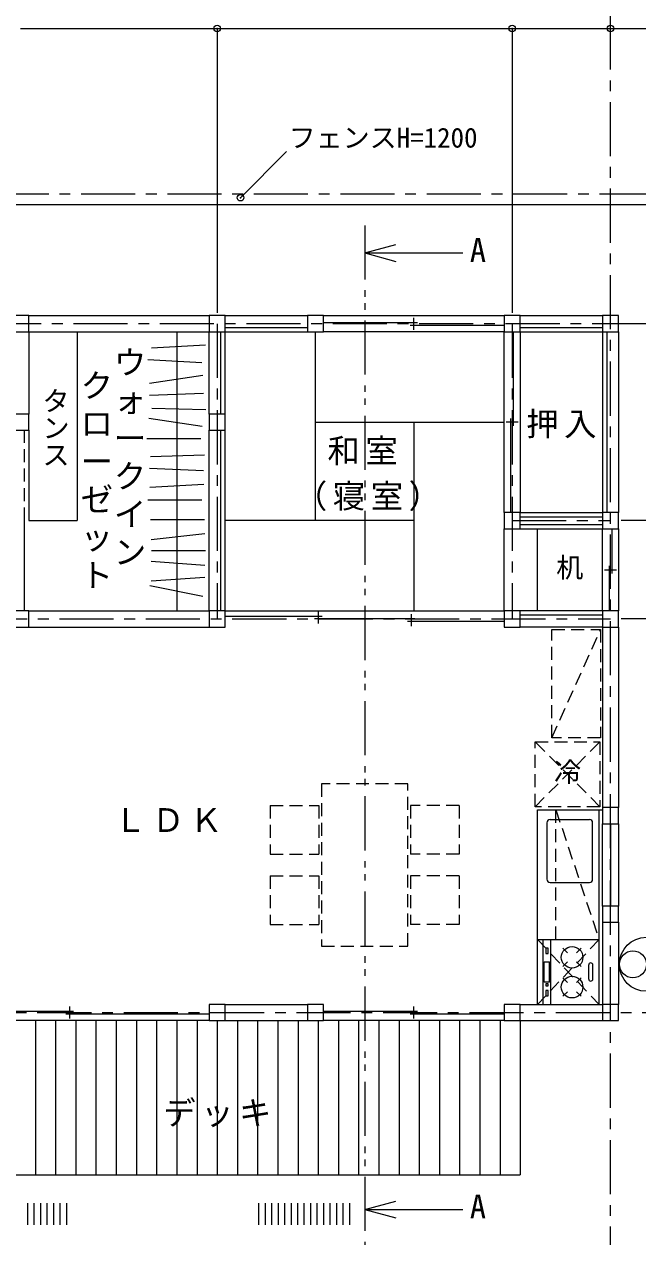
# Model space of a CAD drawing. Units: millimetres at full size, sheet at 1:100; details may follow other scales. Extents: x -28700 to 28700, y -20000 to 20000.
# Drawn here: x -15436 to -9757, y 2477 to 13690 of the extents above; entities that cross this region are included whole.
import ezdxf
from ezdxf.enums import TextEntityAlignment as Align

# ---------------------------------------------------------------- set-up
doc = ezdxf.new("R2010")
doc.units = ezdxf.units.MM
doc.header["$LTSCALE"] = 100
doc.header["$PDMODE"] = 32
doc.header["$PDSIZE"] = 60
for name, pattern in [('CHAIN1', [8, 5, -1, 1, -1]), ('DASHED1', [1.8, 1.2, -0.6]), ('DOUBLE_CHAIN1', [8.8, 5, -1, 0.6, -0.6, 0.6, -1])]:
    doc.linetypes.add(name, pattern=pattern)
for name, color, linetype, lineweight in [('0-0_基準線', 4, 'CHAIN1', 5), ('0-1_柱', 3, 'Continuous', 18), ('0-2_開口部', 3, 'Continuous', 18), ('0-3_壁', 3, 'Continuous', 18), ('0-4_姿線', 4, 'Continuous', 5), ('0-6_敷地・外部', 4, 'Continuous', 5), ('0-7_寸法その他', 7, 'Continuous', 5)]:
    doc.layers.add(name, color=color, linetype=linetype, lineweight=lineweight)
doc.layers.add('0-5_室名', color=7, linetype='Continuous')
doc.styles.add('@ＭＳ ゴシック', font='')
doc.styles.add('ＭＳ ゴシック', font='')
doc.styles.get('@ＭＳ ゴシック').set_extended_font_data('@MS Gothic')
doc.styles.get('ＭＳ ゴシック').set_extended_font_data('MS Gothic')

msp = doc.modelspace()

# ---------------------------------------------------------------- linework, layer by layer
at = {"layer": '0-0_基準線'}
for p, q in [((-10010, -2730), (-10010, 14560)), ((-7280, 10920), (-24115, 10920)), ((-13650, 10920), (-13650, 8190)), ((-10920, 10920), (-10920, 8190)), ((-10920, 9100), (-10010, 9100)), ((-19110, 8190), (-10010, 8190)), ((-24115, 4550), (-7280, 4550))]:
    msp.add_line(p, q, dxfattribs=at)
at = {"layer": '0-1_柱'}
for points in [[(-15545, 10845), (-15395, 10845), (-15395, 10995), (-15545, 10995)], [(-13725, 10845), (-13575, 10845), (-13575, 10995), (-13725, 10995)], [(-12815, 10845), (-12665, 10845), (-12665, 10995), (-12815, 10995)], [(-10995, 10845), (-10845, 10845), (-10845, 10995), (-10995, 10995)], [(-10085, 10845), (-9935, 10845), (-9935, 10995), (-10085, 10995)], [(-15545, 9935), (-15395, 9935), (-15395, 10085), (-15545, 10085)], [(-13725, 9935), (-13575, 9935), (-13575, 10085), (-13725, 10085)], [(-10995, 9025), (-10845, 9025), (-10845, 9175), (-10995, 9175)], [(-10085, 9025), (-9935, 9025), (-9935, 9175), (-10085, 9175)], [(-15545, 8115), (-15395, 8115), (-15395, 8265), (-15545, 8265)], [(-13725, 8115), (-13575, 8115), (-13575, 8265), (-13725, 8265)], [(-10995, 8115), (-10845, 8115), (-10845, 8265), (-10995, 8265)], [(-10085, 8115), (-9935, 8115), (-9935, 8265), (-10085, 8265)], [(-10085, 6295), (-9935, 6295), (-9935, 6445), (-10085, 6445)], [(-10085, 5385), (-9935, 5385), (-9935, 5535), (-10085, 5535)], [(-13725, 4475), (-13575, 4475), (-13575, 4625), (-13725, 4625)], [(-12815, 4475), (-12665, 4475), (-12665, 4625), (-12815, 4625)], [(-10995, 4475), (-10845, 4475), (-10845, 4625), (-10995, 4625)], [(-10085, 4475), (-9935, 4475), (-9935, 4625), (-10085, 4625)]]:
    msp.add_lwpolyline(points, close=True, dxfattribs=at)
at = {"layer": '0-2_開口部', "color": 4, "lineweight": 5}
for p, q in [((-12665, 10995), (-10995, 10995)), ((-10995, 10845), (-12665, 10845)), ((-10995, 9175), (-10995, 10845)), ((-10845, 10845), (-10845, 9175)), ((-10085, 8265), (-10085, 9025)), ((-9935, 9025), (-9935, 8265)), ((-10085, 5535), (-10085, 6295)), ((-9935, 6295), (-9935, 5535)), ((-13725, 4475), (-16305, 4475)), ((-10995, 4475), (-12665, 4475))]:
    msp.add_line(p, q, dxfattribs=at)
at = {"layer": '0-2_開口部'}
for p, q in [((-12665, 10932), (-11795, 10932)), ((-11865, 10908), (-10995, 10908)), ((-11830, 10865), (-11830, 10975)), ((-10908, 9975), (-10908, 10845)), ((-10865, 10010), (-10975, 10010)), ((-10932, 9175), (-10932, 10045)), ((-15432.5, 8265), (-15432.5, 9100)), ((-9998, 9025), (-9998, 8610)), ((-10065, 8645), (-9955, 8645)), ((-10022, 8680), (-10022, 8265)), ((-12680, 8214), (-13575, 8214)), ((-11820, 8190), (-12750, 8190)), ((-12715, 8257), (-12715, 8147)), ((-11855, 8233), (-11855, 8123)), ((-10995, 8166), (-11890, 8166)), ((-10010, 6295), (-10010, 5535)), ((-15015, 4495), (-15015, 4605)), ((-11830, 4495), (-11830, 4605)), ((-16305, 4562), (-14980, 4562)), ((-15050, 4538), (-13725, 4538)), ((-12665, 4562), (-11795, 4562)), ((-11865, 4538), (-10995, 4538))]:
    msp.add_line(p, q, dxfattribs=at)
at = {"layer": '0-2_開口部', "color": 4, "linetype": 'DASHED1', "lineweight": 5}
msp.add_line((-15432.5, 9100), (-15432.5, 9935), dxfattribs=at)
at = {"layer": '0-3_壁'}
for p, q in [((-15395, 10995), (-13725, 10995)), ((-13575, 10995), (-12815, 10995)), ((-10845, 10995), (-10085, 10995)), ((-13575, 10885), (-12815, 10885)), ((-10845, 10885), (-10085, 10885)), ((-15395, 10845), (-13725, 10845)), ((-15395, 10845), (-15395, 10085)), ((-13725, 10085), (-13725, 10845)), ((-13615, 10085), (-13615, 10845)), ((-10045, 10845), (-10045, 9175)), ((-9935, 10845), (-9935, 9175)), ((-13725, 8265), (-13725, 9935)), ((-13615, 8265), (-13615, 9935)), ((-10845, 9135), (-10085, 9135)), ((-10845, 9065), (-10085, 9065)), ((-15395, 8265), (-13725, 8265)), ((-10085, 8225), (-10845, 8225)), ((-15395, 8115), (-13725, 8115)), ((-10085, 8115), (-10845, 8115)), ((-10085, 8115), (-10085, 6445)), ((-9935, 8115), (-9935, 6445)), ((-10085, 5385), (-10085, 4625)), ((-9935, 5385), (-9935, 4625)), ((-13575, 4625), (-12815, 4625)), ((-10845, 4625), (-10085, 4625)), ((-13575, 4475), (-12815, 4475)), ((-10845, 4475), (-10085, 4475))]:
    msp.add_line(p, q, dxfattribs=at)
at = {"layer": '0-3_壁', "color": 4, "lineweight": 5}
for p, q in [((-13575, 10085), (-13575, 10845)), ((-13575, 10845), (-12815, 10845)), ((-10845, 10845), (-10085, 10845)), ((-10085, 10845), (-10085, 9175)), ((-13575, 8265), (-13575, 9935)), ((-10845, 9175), (-10085, 9175)), ((-10845, 9025), (-10085, 9025)), ((-10085, 8265), (-10845, 8265))]:
    msp.add_line(p, q, dxfattribs=at)
at = {"layer": '0-4_姿線'}
for p, q in [((-14945, 10845), (-14945, 9100)), ((-14025, 10845), (-14025, 8265)), ((-12740, 9100), (-12740, 10845)), ((-13758.7, 10723.5), (-14257.8, 10693.4)), ((-13792.8, 10558), (-14291.9, 10587.4)), ((-13783, 10441.2), (-14277.6, 10367.9)), ((-13778.2, 10275.7), (-14277.9, 10257.9)), ((-13753.8, 10124.8), (-14253.7, 10135.7)), ((-13787.9, 9969.1), (-14282.5, 10042.4)), ((-12740, 10010), (-10995, 10010)), ((-11830, 10010), (-11830, 8265)), ((-13802.5, 9857.1), (-14302.5, 9857.1)), ((-13768.4, 9706.3), (-14268.2, 9689.6)), ((-13778.2, 9560.3), (-14277.7, 9582)), ((-13773.3, 9433.7), (-14272.5, 9406)), ((-13792.8, 9287.7), (-14292.8, 9287.7)), ((-13768.4, 9107.6), (-14268.4, 9107.6)), ((-11830, 9100), (-13575, 9100)), ((-13763.6, 8976.2), (-14260.5, 8921)), ((-10685, 8265), (-10685, 9025)), ((-13758.7, 8820.5), (-14258.7, 8820.5)), ((-13763.6, 8684.2), (-14262.1, 8722.5)), ((-13763.6, 8572.2), (-14262.5, 8539)), ((-13783, 8397), (-14273.3, 8495.1)), ((-10115, 4625), (-10115, 6425)), ((-10599.3, 6304), (-10599.3, 5782.3)), ((-10569.3, 6334), (-10204.8, 6334)), ((-10174.8, 5782.3), (-10174.8, 6304)), ((-10569.3, 5752.3), (-10204.8, 5752.3)), ((-10685, 5225), (-10115, 5225)), ((-10633.3, 4625), (-10633.3, 5225)), ((-10562.6, 4625), (-10562.6, 5225)), ((-10407.8, 5103), (-10450.2, 5145.4)), ((-10280.5, 5145.4), (-10322.9, 5103)), ((-10622.8, 5017.8), (-10573.1, 5017.8)), ((-10622.8, 4832.2), (-10622.8, 5017.8)), ((-10573.1, 4832.2), (-10573.1, 5017.8)), ((-10407.8, 5018.1), (-10450.2, 4975.7)), ((-10280.5, 4975.7), (-10322.9, 5018.1)), ((-10211.3, 4859.8), (-10211.3, 4990.2)), ((-10172.7, 4859.8), (-10172.7, 4990.2)), ((-10573.1, 4832.2), (-10622.8, 4832.2)), ((-10450.2, 4870.3), (-10407.8, 4827.9)), ((-10280.5, 4870.3), (-10322.9, 4827.9)), ((-10407.8, 4743), (-10450.2, 4700.6)), ((-10322.9, 4743), (-10280.5, 4700.6)), ((-15333, 4475), (-15333, 3050)), ((-15146, 4475), (-15146, 3050)), ((-14959, 4475), (-14959, 3050)), ((-14772, 4475), (-14772, 3050)), ((-14585, 4475), (-14585, 3050)), ((-14398, 4475), (-14398, 3050)), ((-14211, 4475), (-14211, 3050)), ((-14024, 4475), (-14024, 3050)), ((-13837, 4475), (-13837, 3050)), ((-13650, 4475), (-13650, 3050)), ((-13463, 4475), (-13463, 3050)), ((-13276, 4475), (-13276, 3050)), ((-13089, 4475), (-13089, 3050)), ((-12902, 4475), (-12902, 3050)), ((-12715, 4475), (-12715, 3050)), ((-12528, 4475), (-12528, 3050)), ((-12341, 4475), (-12341, 3050)), ((-12154, 4475), (-12154, 3050)), ((-11967, 4475), (-11967, 3050)), ((-11780, 4475), (-11780, 3050)), ((-11593, 4475), (-11593, 3050)), ((-11406, 4475), (-11406, 3050)), ((-11219, 4475), (-11219, 3050)), ((-11032, 4475), (-11032, 3050)), ((-10845, 4475), (-10845, 3050))]:
    msp.add_line(p, q, dxfattribs=at)
at = {"layer": '0-4_姿線', "linetype": 'DASHED1'}
for p, q in [((-10552.7, 7091.4), (-10552.7, 8091.4)), ((-10707.3, 7053.9), (-10107.3, 7053.9)), ((-10707.3, 6453.9), (-10707.3, 7053.9)), ((-10107.3, 6453.9), (-10707.3, 7053.9)), ((-10107.3, 7053.9), (-10107.3, 6453.9)), ((-11885, 6665), (-12685, 6665)), ((-11885, 5165), (-11885, 6665)), ((-13160, 6465), (-13160, 6015)), ((-11410, 6465), (-11410, 6015)), ((-10515, 5225), (-10515, 6425)), ((-10515, 6425), (-10115, 5225)), ((-13160, 6015), (-12710, 6015)), ((-11410, 6015), (-11860, 6015)), ((-13160, 5815), (-13160, 5365)), ((-13160, 5815), (-12710, 5815)), ((-12710, 5815), (-12710, 5365)), ((-11860, 5815), (-11860, 5365)), ((-11410, 5815), (-11860, 5815)), ((-11410, 5815), (-11410, 5365)), ((-13160, 5365), (-12710, 5365)), ((-11410, 5365), (-11860, 5365)), ((-10115, 5225), (-10685, 4625)), ((-10685, 5225), (-10115, 4625))]:
    msp.add_line(p, q, dxfattribs=at)
at = {"layer": '0-4_姿線'}
for points in [[(-15395, 9935), (-15395, 9100), (-14945, 9100)], [(-13575, 8265), (-10995, 8265), (-10995, 9025)], [(-10685, 4625), (-10685, 6425), (-10085, 6425)], [(-16455, 4475), (-16455, 3050), (-10845, 3050)]]:
    msp.add_lwpolyline(points, dxfattribs=at)
at = {"layer": '0-4_姿線', "linetype": 'DASHED1'}
for points in [[(-10552.7, 8091.4), (-10102.7, 8091.4), (-10102.7, 7091.4)], [(-10102.7, 7091.4), (-10552.7, 7091.4), (-10102.7, 8091.4)], [(-10107.3, 6453.9), (-10707.3, 6453.9), (-10107.3, 7053.9)], [(-12685, 6665), (-12685, 5165), (-11885, 5165)], [(-13160, 6465), (-12710, 6465), (-12710, 6015)], [(-11410, 6465), (-11860, 6465), (-11860, 6015)]]:
    msp.add_lwpolyline(points, dxfattribs=at)
at = {"layer": '0-4_姿線'}
for points in [[(-10588, 5146.4), (-10608, 5146.4), (-10608, 5096.4), (-10588, 5096.4)], [(-10588, 4753.6), (-10608, 4753.6), (-10608, 4703.6), (-10588, 4703.6)], [(-10587.4, 4816.9), (-10607.4, 4816.9), (-10607.4, 4796.9), (-10587.4, 4796.9)]]:
    msp.add_lwpolyline(points, close=True, dxfattribs=at)
for centre, radius in [((-10365.3, 5060.6), 100), ((-9677.2, 4996.4), 250), ((-9802.2, 4996.4), 125), ((-10365.3, 4785.5), 100)]:
    msp.add_circle(centre, radius, dxfattribs=at)
for centre, radius, start, end in [((-10569.3, 6304), 30, 90, 180), ((-10204.8, 6304), 30, 0, 90), ((-10569.3, 5782.3), 30, 180, 270), ((-10204.8, 5782.3), 30, 270, 0), ((-10192, 4990.2), 19.3, 0, 180), ((-10192, 4859.8), 19.3, 180, 0)]:
    msp.add_arc(centre, radius, start, end, dxfattribs=at)
at = {"layer": '0-6_敷地・外部'}
for p, q in [((-13007.6, 12513.1), (-13435, 12085.7)), ((-8910, 12020), (-21710, 12020)), ((-15406.4, 2787.2), (-15406.4, 2587.2)), ((-15346.4, 2787.2), (-15346.4, 2587.2)), ((-15286.4, 2787.2), (-15286.4, 2587.2)), ((-15226.4, 2787.2), (-15226.4, 2587.2)), ((-15166.4, 2787.2), (-15166.4, 2587.2)), ((-15106.4, 2787.2), (-15106.4, 2587.2)), ((-15046.4, 2787.2), (-15046.4, 2587.2)), ((-13266.7, 2787.2), (-13266.7, 2587.2)), ((-13206.7, 2787.2), (-13206.7, 2587.2)), ((-13146.7, 2787.2), (-13146.7, 2587.2)), ((-13086.7, 2787.2), (-13086.7, 2587.2)), ((-13026.7, 2787.2), (-13026.7, 2587.2)), ((-12966.7, 2787.2), (-12966.7, 2587.2)), ((-12906.7, 2787.2), (-12906.7, 2587.2)), ((-12846.7, 2787.2), (-12846.7, 2587.2)), ((-12786.7, 2787.2), (-12786.7, 2587.2)), ((-12726.7, 2787.2), (-12726.7, 2587.2)), ((-12666.7, 2787.2), (-12666.7, 2587.2)), ((-12606.7, 2787.2), (-12606.7, 2587.2)), ((-12546.7, 2787.2), (-12546.7, 2587.2)), ((-12486.7, 2787.2), (-12486.7, 2587.2)), ((-12426.7, 2787.2), (-12426.7, 2587.2))]:
    msp.add_line(p, q, dxfattribs=at)
at = {"layer": '0-6_敷地・外部', "color": 3, "linetype": 'CHAIN1', "lineweight": 18}
msp.add_line((-8810, 12120), (-21810, 12120), dxfattribs=at)
at = {"layer": '0-6_敷地・外部', "color": 7}
msp.add_point((-13435, 12085.7), dxfattribs=at)
at = {"layer": '0-7_寸法その他', "color": 4}
for p, q in [((-15470, 13650), (-13650, 13650)), ((-13650, 13650), (-13650, 11020)), ((-13650, 13650), (-10920, 13650)), ((-10920, 13650), (-10920, 11020)), ((-10920, 13650), (-10010, 13650)), ((-10010, 13650), (-8810, 13650)), ((-7735, 9100), (-9910, 9100)), ((-7735, 8190), (-9910, 8190))]:
    msp.add_line(p, q, dxfattribs=at)
at = {"layer": '0-7_寸法その他', "color": 4, "linetype": 'DOUBLE_CHAIN1'}
msp.add_line((-12285, 11830), (-12285, 2293.5), dxfattribs=at)
at = {"layer": '0-7_寸法その他', "color": 3, "lineweight": 18}
for p, q in [((-12285, 11574.5), (-11995.2, 11652.1)), ((-12285, 11574.5), (-11375, 11574.5)), ((-12285, 11574.5), (-11995.2, 11496.8)), ((-12285, 2728.5), (-11995.2, 2806.2)), ((-12285, 2728.5), (-11375, 2728.5)), ((-12285, 2728.5), (-11995.2, 2650.9))]:
    msp.add_line(p, q, dxfattribs=at)
at = {"layer": '0-7_寸法その他'}
for p in [(-13650, 13650), (-10920, 13650), (-10010, 13650)]:
    msp.add_point(p, dxfattribs=at)

# ---------------------------------------------------------------- texts
at = {"layer": '0-4_姿線', "style": 'ＭＳ ゴシック'}
msp.add_text('冷', height=183.3, dxfattribs=at).set_placement((-10532.3, 6628.9), align=Align.BOTTOM_LEFT)
at = {"layer": '0-5_室名', "color": 4, "style": '@ＭＳ ゴシック'}
msp.add_text('タンス', height=183.3, rotation=270, dxfattribs=at).set_placement((-15292.1, 10334.5), align=Align.BOTTOM_LEFT)
at = {"layer": '0-5_室名', "color": 4, "style": 'ＭＳ ゴシック'}
msp.add_text('机', height=183.3, dxfattribs=at).set_placement((-10512, 8518.6), align=Align.BOTTOM_LEFT)
at = {"layer": '0-5_室名', "char_height": 219.9, "attachment_point": 7, "rotation": 270, "style": '@ＭＳ ゴシック'}
for s, insert in [('\\T1.17;ウォークイン', (-14581.1, 10717.5)), ('\\T1.17;クローゼット', (-14900.1, 10502.6))]:
    msp.add_mtext(s, dxfattribs=dict(at, insert=insert))
at = {"layer": '0-5_室名', "char_height": 219.9, "attachment_point": 7, "style": 'ＭＳ ゴシック'}
for s, insert in [('\\T1.17;押入', (-10790, 9860)), ('\\T1.17;和室', (-12628.7, 9611.9)), ('\\T1.17;（寝室）', (-12931.6, 9187.5)), ('\\T1.17;ＬＤＫ', (-14605, 6220)), ('\\T1.17;デッキ', (-14150, 3490))]:
    msp.add_mtext(s, dxfattribs=dict(at, insert=insert))
at = {"layer": '0-6_敷地・外部', "style": 'ＭＳ ゴシック'}
msp.add_text('フェンスH=1200', height=183.3, dxfattribs=at).set_placement((-12988.8, 12494.3), align=Align.BOTTOM_LEFT)
at = {"layer": '0-7_寸法その他', "style": 'ＭＳ ゴシック'}
for p in [(-11311.4, 11426.3), (-11311.4, 2580.4)]:
    msp.add_text('A', height=219.9, dxfattribs=at).set_placement(p, align=Align.BOTTOM_LEFT)

doc.saveas('drawing.dxf')
